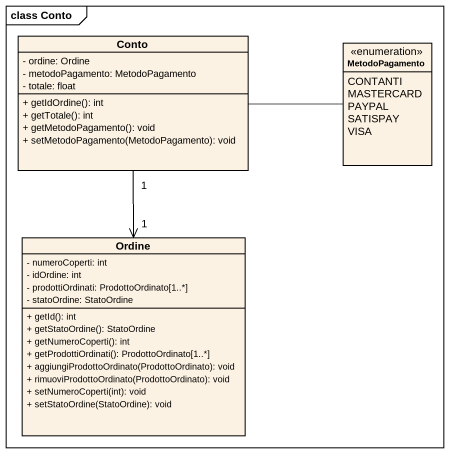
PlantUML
@startuml
mainframe class Conto
hide circle
hide empty members
skinparam classAttributeIconSize 0
class Conto {
  - ordine: Ordine
  - metodoPagamento: MetodoPagamento
  - totale: float
  + getIdOrdine(): int
  + getTotale(): int
  + getMetodoPagamento(): void
  + setMetodoPagamento(MetodoPagamento): void
}
enum MetodoPagamento {
  CONTANTI
  MASTERCARD
  PAYPAL
  SATISPAY
  VISA
}
class Ordine {
  - numeroCoperti: int
  - idOrdine: int
  - prodottiOrdinati: ProdottoOrdinato[1..*]
  - statoOrdine: StatoOrdine
  + getId(): int
  + getStatoOrdine(): StatoOrdine
  + getNumeroCoperti(): int
  + getProdottiOrdinati(): ProdottoOrdinato[1..*]
  + aggiungiProdottoOrdinato(ProdottoOrdinato): void
  + rimuoviProdottoOrdinato(ProdottoOrdinato): void
  + setNumeroCoperti(int): void
  + setStatoOrdine(StatoOrdine): void
}
Conto -right- MetodoPagamento
Conto "1" --> "1" Ordine
@enduml
